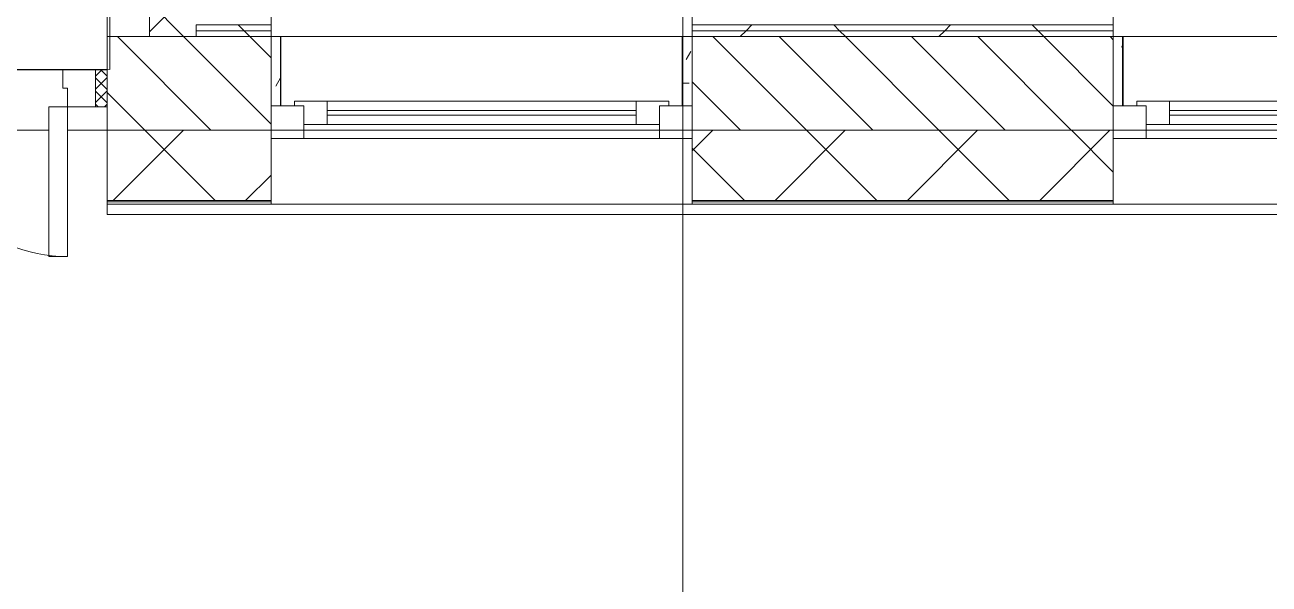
# Model space of a CAD drawing. Header units: millimetres. Extents: x -249154 to 415037, y -45458 to 354837.
# Drawn here: x 109369 to 112028, y -1206 to -11 of the extents above; entities that cross this region are included whole.
import ezdxf

# ---------------------------------------------------------------- set-up
doc = ezdxf.new("R2010")
doc.units = ezdxf.units.MM
for name, color, linetype, lineweight in [('A-AREA-BNDY', 7, 'Continuous', 5), ('A-DOOR-2', 7, 'Continuous', 5), ('A-DOOR-FRAM-2', 7, 'Continuous', 5), ('A-GLAZ', 7, 'Continuous', 9), ('A-GLAZ-1', 7, 'Continuous', 5), ('A-WALL', 7, 'Continuous', 5), ('I-WALL', 7, 'Continuous', 5), ('Оси', 7, 'Continuous', 9)]:
    doc.layers.add(name, color=color, linetype=linetype, lineweight=lineweight)
for name, color, linetype, lineweight, true_color in [('A-DOOR-1', 7, 'Continuous', 5, 0xc0c0c0), ('A-DOOR-FRAM-1', 7, 'Continuous', 5, 0xc0c0c0), ('A-WALL-1', 9, 'Continuous', 5, 0x808080), ('A-WALL-FNSH-1', 9, 'Continuous', 5, 0x808080)]:
    doc.layers.add(name, color=color, linetype=linetype, lineweight=lineweight, true_color=true_color)
pattern_1 = [(45, (64.7, -136.06), (-141.42136, 141.42136), []), (135, (64.7, -136.06), (-141.42136, -141.42136), [])]
pattern_2 = [(45, (64.7, -136.06), (-212.132, 212.132), []), (135, (64.7, -136.06), (-212.132, -212.132), [])]
pattern_3 = [(0, (64.7, -136.06), (243.84, 60.96), [20.117, -162.763, 20.117, -162.763, -975.36]), (0, (64.7, -136.06), (243.84, 60.96), [-365.76, 20.117, -345.643, 20.117, -162.763, -426.72]), (0, (64.7, -136.06), (243.84, 60.96), [-914.4, 20.117, -101.803, 20.117, -284.683]), (120, (156.14, -105.58), (-174.71291, 180.691634), [20.117, -162.763, 20.117, -162.763, -975.36]), (120, (156.14, -105.58), (-174.71291, 180.691634), [-365.76, 20.117, -345.643, 20.117, -162.763, -426.72]), (120, (156.14, -105.58), (-174.71291, 180.691634), [-914.4, 20.117, -101.803, 20.117, -284.683]), (240, (186.62, 16.34), (-69.12709, -241.651634), [20.117, -162.763, 20.117, -162.763, -975.36]), (240, (186.62, 16.34), (-69.12709, -241.651634), [-365.76, 20.117, -345.643, 20.117, -162.763, -426.72]), (240, (186.62, 16.34), (-69.12709, -241.651634), [-914.4, 20.117, -101.803, 20.117, -284.683])]

# ---------------------------------------------------------------- blocks, each defined once
blk = doc.blocks.new('110_Дверь_СКБ_2Ст_Наружная - ДН-5_л__ Двухстворчатая 1350 х3800 _h_ в свету с верхним остеклением-21877029-Объем проектирования 1 этажа')
at = {"layer": 'A-DOOR-2'}
h = blk.add_hatch(dxfattribs=at)
h.set_pattern_fill('FP_100', color=256, style=0, pattern_type=2)
h.set_pattern_definition([(135, (1626.41, 164.685), (-14.14214, -14.14214), []), (225, (1626.41, 164.685), (14.14214, -14.14214), [])])
h.paths.add_polyline_path([(719.5, 50), (719.5, -30), (744.5, -30), (744.5, 50)])
at = {"layer": 'A-DOOR-FRAM-2'}
h = blk.add_hatch(dxfattribs=at)
h.set_pattern_fill('FP_101', color=256, style=0, pattern_type=2)
h.set_pattern_definition([(45, (-496.384, 164.685), (-14.1421, 14.1421), []), (135, (-496.384, 164.685), (-14.1421, -14.1421), [])])
h.paths.add_polyline_path([(-680.5, 50), (-705.5, 50), (-705.5, -30), (-680.5, -30), (-680.5, 10)])
at = {"layer": 'A-DOOR-1'}
for p, q in [((659.5, 1010), (619.5, 1010)), ((619.5, 1010), (619.5, 50)), ((659.5, 50), (659.5, 1010)), ((-620.5, 370), (-620.5, 50)), ((-580.5, 370), (-620.5, 370)), ((-580.5, 50), (-580.5, 370)), ((-620.5, 50), (-580.5, 50)), ((619.5, 50), (659.5, 50))]:
    blk.add_line(p, q, dxfattribs=at)
for centre, radius, start, end in [((659.5, 50), 960, 90, 180), ((-620.5, 50), 320, 0, 90)]:
    blk.add_arc(centre, radius, start, end, dxfattribs=at)
at = {"layer": 'A-DOOR-FRAM-1'}
for p, q in [((-680.5, 50), (-705.5, 50)), ((-705.5, 50), (-705.5, -30)), ((-620.5, 50), (-680.5, 50)), ((-680.5, 50), (-680.5, -30)), ((-680.5, -30), (-680.5, 50)), ((-620.5, 10), (-620.5, 50)), ((659.5, 50), (659.5, 10)), ((719.5, 50), (659.5, 50)), ((719.5, -30), (719.5, 50)), ((744.5, 50), (719.5, 50)), ((719.5, 50), (719.5, -30)), ((744.5, -30), (744.5, 50)), ((-610.5, 10), (-620.5, 10)), ((-610.5, -30), (-610.5, 10)), ((659.5, 10), (649.5, 10)), ((649.5, 10), (649.5, -30)), ((-705.5, -30), (-680.5, -30)), ((-680.5, -30), (-610.5, -30)), ((649.5, -30), (719.5, -30)), ((719.5, -30), (744.5, -30))]:
    blk.add_line(p, q, dxfattribs=at)
blk = doc.blocks.new('120_Окно_СКБ_1Ст - 120_Окно_СКБ_1Ст 900х2500_h_ с форточкой-V149-Объем проектирования 1 этажа')
at = {"layer": 'A-GLAZ'}
for p, q in [((-450, -127), (-450, -57)), ((-450, -57), (-380, -57)), ((-380, -57), (-380, -127)), ((380, -127), (380, -57)), ((380, -57), (450, -57)), ((450, -57), (450, -127)), ((380, -87), (-380, -87)), ((-380, -87), (-380, -127)), ((-330, -137), (-330, -87)), ((330, -137), (330, -87)), ((380, -127), (380, -87)), ((-380, -127), (-450, -127)), ((-380, -127), (-400, -127)), ((-400, -127), (-400, -137)), ((450, -127), (380, -127)), ((400, -127), (380, -127)), ((400, -137), (400, -127)), ((-400, -137), (400, -137)), ((400, -137), (-400, -137))]:
    blk.add_line(p, q, dxfattribs=at)
at = {"layer": 'A-GLAZ-1'}
for p, q in [((450, -57), (-450, -57)), ((-430, -127), (-400, -127)), ((-330, -107), (330, -107)), ((330, -117), (-330, -117)), ((400, -127), (430, -127))]:
    blk.add_line(p, q, dxfattribs=at)
blk = doc.blocks.new('120_Окно_СКБ_1Ст - 120_Окно_СКБ_1Ст 900х2500_h_ с форточкой-V71-Объем проектирования 1 этажа')
at = {"layer": 'A-GLAZ'}
for p, q in [((-450, -127), (-450, -57)), ((-450, -57), (-380, -57)), ((-380, -57), (-380, -127)), ((380, -127), (380, -57)), ((380, -57), (450, -57)), ((450, -57), (450, -127)), ((380, -87), (-380, -87)), ((-380, -87), (-380, -127)), ((-330, -137), (-330, -87)), ((330, -137), (330, -87)), ((380, -127), (380, -87)), ((-380, -127), (-450, -127)), ((-380, -127), (-400, -127)), ((-400, -127), (-400, -137)), ((450, -127), (380, -127)), ((400, -127), (380, -127)), ((400, -137), (400, -127)), ((-400, -137), (400, -137)), ((400, -137), (-400, -137))]:
    blk.add_line(p, q, dxfattribs=at)
at = {"layer": 'A-GLAZ-1'}
for p, q in [((450, -57), (-450, -57)), ((-430, -127), (-400, -127)), ((-330, -107), (330, -107)), ((330, -117), (-330, -117)), ((400, -127), (430, -127))]:
    blk.add_line(p, q, dxfattribs=at)

msp = doc.modelspace()

# ---------------------------------------------------------------- hatches: boundary and pattern name
at = {"layer": 'A-WALL'}
h = msp.add_hatch(dxfattribs=at)
h.set_pattern_fill('FP_2', color=256, style=0, pattern_type=2)
h.set_pattern_definition([(135, (64.7, -136.06), (-70.71068, -70.71068), [])])
h.paths.add_polyline_path([(110794.7, -236.1), (111694.7, -236.1), (111694.7, -36.1), (110794.7, -36.1), (110794.7, -191.1)])
h.paths.add_polyline_path([(119394.7, -236.1), (119394.7, -36.1), (118894.7, -36.1), (118894.7, -236.1)])
h.paths.add_polyline_path([(117094.7, -236.1), (117094.7, -36.1), (116044.7, -36.1), (116044.7, -236.1)])
h.paths.add_polyline_path([(113494.7, -236.1), (113744.7, -236.1), (113744.7, -36.1), (113494.7, -36.1), (113494.7, -143.3)])
h.paths.add_polyline_path([(91994.7, -236.1), (92794.7, -236.1), (92794.7, -36.1), (91994.7, -36.1), (91994.7, -204.5)])
h.paths.add_polyline_path([(94594.7, -236.1), (94844.7, -236.1), (94844.7, -36.1), (94594.7, -36.1), (94594.7, -143.3)])
h.paths.add_polyline_path([(97169.7, -236.1), (98169.7, -236.1), (98169.7, -36.1), (97169.7, -36.1), (97169.7, -143.3)])
h.paths.add_polyline_path([(123794.7, -236.1), (123794.7, -36.1), (123594.7, -36.1), (123594.7, -236.1)])
h.paths.add_polyline_path([(109719.7, -236.1), (109894.7, -236.1), (109894.7, -36.1), (109544.7, -36.1), (109544.7, -236.1), (109634.7, -236.1)])
h.paths.add_polyline_path([(121194.7, -236.1), (121294.7, -236.1), (121294.7, -36.1), (121194.7, -36.1), (121194.7, -147)])
h.paths.add_polyline_path([(100894.7, -236.1), (101794.7, -236.1), (101794.7, -36.1), (100894.7, -36.1), (100894.7, -143.3)])
h.paths.add_polyline_path([(102694.7, -236.1), (102944.7, -236.1), (102944.7, -36.1), (102694.7, -36.1), (102694.7, -143.3)])
h.paths.add_polyline_path([(105244.7, -236.1), (106294.7, -236.1), (106294.7, -36.1), (105244.7, -36.1), (105244.7, -163.9)])
h = msp.add_hatch(dxfattribs=at)
h.set_pattern_fill('FP_24', color=256, style=0, pattern_type=2)
h.set_pattern_definition(pattern_1)
h.paths.add_polyline_path([(89274.7, -386.1), (91094.7, -386.1), (91094.7, -236.1), (89274.7, -236.1)])
h.paths.add_polyline_path([(123594.7, -386.1), (125144.7, -386.1), (125144.7, -236.1), (123594.7, -236.1), (123594.7, -254.1)])
h.paths.add_polyline_path([(121194.7, -386.1), (121294.7, -386.1), (121294.7, -236.1), (120294.7, -236.1), (120294.7, -386.1)])
h.paths.add_polyline_path([(116044.7, -386.1), (117094.7, -386.1), (117094.7, -236.1), (116044.7, -236.1)])
h.paths.add_polyline_path([(117994.7, -386.1), (119394.7, -386.1), (119394.7, -236.1), (117994.7, -236.1)])
h.paths.add_polyline_path([(113744.7, -386.1), (113744.7, -236.1), (112594.7, -236.1), (112594.7, -386.1), (113494.7, -386.1)])
h.paths.add_polyline_path([(109544.7, -386.1), (109894.7, -386.1), (109894.7, -236.1), (109544.7, -236.1)])
h.paths.add_polyline_path([(110794.7, -386.1), (111694.7, -386.1), (111694.7, -236.1), (110794.7, -236.1)])
h.paths.add_polyline_path([(107194.7, -386.1), (108094.7, -386.1), (108094.7, -236.1), (107194.7, -236.1)])
h.paths.add_polyline_path([(105244.7, -386.1), (106294.7, -386.1), (106294.7, -236.1), (105244.7, -236.1)])
h.paths.add_polyline_path([(100894.7, -386.1), (102944.7, -386.1), (102944.7, -236.1), (100894.7, -236.1), (100894.7, -346.6)])
h.paths.add_polyline_path([(99094.7, -386.1), (99994.7, -386.1), (99994.7, -236.1), (99094.7, -236.1), (99094.7, -329.3)])
h.paths.add_polyline_path([(97144.7, -386.1), (98194.7, -386.1), (98194.7, -236.1), (97144.7, -236.1), (97144.7, -310.5)])
h.paths.add_polyline_path([(94642.8, -386.1), (94844.7, -386.1), (94844.7, -236.1), (93694.7, -236.1), (93694.7, -386.1)])
h.paths.add_polyline_path([(92794.7, -386.1), (92794.7, -236.1), (91994.7, -236.1), (91994.7, -386.1), (92579.8, -386.1)])
at = {"layer": 'I-WALL'}
h = msp.add_hatch(dxfattribs=at)
h.set_pattern_fill('FP_24', color=256, style=0, pattern_type=2)
h.set_pattern_definition(pattern_1)
h.paths.add_polyline_path([(109634.7, -36.1), (109734.7, -36.1), (109734.7, 2263.9), (109634.7, 2263.9), (109634.7, 13.9)])
h = msp.add_hatch(dxfattribs=at)
h.set_pattern_fill('FP_192', color=256, style=0, pattern_type=2)
h.set_pattern_definition(pattern_2)
h.paths.add_polyline_path([(109734.7, -23.6), (109894.7, -23.6), (109894.7, -11.1), (109734.7, -11.1)])
h.paths.add_polyline_path([(111694.7, -23.6), (111694.7, -11.1), (110794.7, -11.1), (110794.7, -23.6), (111663.1, -23.6)])
h = msp.add_hatch(dxfattribs=at)
h.set_pattern_fill('FP_192', color=256, style=0, pattern_type=2)
h.set_pattern_definition(pattern_2)
h.paths.add_polyline_path([(109857.9, -36.1), (109894.7, -36.1), (109894.7, -23.6), (109734.7, -23.6), (109734.7, -36.1), (109814.7, -36.1)])
h.paths.add_polyline_path([(111694.7, -36.1), (111694.7, -23.6), (110794.7, -23.6), (110794.7, -36.1), (111663.1, -36.1)])
h = msp.add_hatch(dxfattribs=at)
h.set_pattern_fill('FP_191', color=256, style=0, pattern_type=2)
h.set_pattern_definition(pattern_3)
h.paths.add_polyline_path([(109914.7, -184.1), (109914.7, -36.1), (109894.7, -36.1), (109894.7, -184.1)])
h = msp.add_hatch(dxfattribs=at)
h.set_pattern_fill('FP_191', color=256, style=0, pattern_type=2)
h.set_pattern_definition(pattern_3)
h.paths.add_polyline_path([(110794.7, -184.1), (110794.7, -36.1), (110774.7, -36.3), (110774.7, -184.1)])
h = msp.add_hatch(dxfattribs=at)
h.set_pattern_fill('FP_191', color=256, style=0, pattern_type=2)
h.set_pattern_definition(pattern_3)
h.paths.add_polyline_path([(111694.7, -184.1), (111714.7, -184.1), (111714.7, -36.1), (111694.7, -36.1), (111694.7, -158.7)])

# ---------------------------------------------------------------- linework, layer by layer
msp.add_lwpolyline([(108094.7, -106.1), (109544.7, -106.1)])
at = {"layer": 'A-AREA-BNDY', "flags": 128}
msp.add_lwpolyline([(107452, -101.8), (109550, -106.7), (109555.3, 2141.3), (107457.3, 2146.2)], close=True, dxfattribs=at)
at = {"layer": 'A-WALL'}
for p, q in [((109634.7, 2263.9), (109634.7, -36.1)), ((109894.7, -11.1), (109734.7, -11.1)), ((109894.7, -23.6), (109734.7, -23.6)), ((110794.7, -11.1), (111694.7, -11.1)), ((110794.7, -23.6), (111694.7, -23.6)), ((109814.7, -36.1), (109894.7, -36.1)), ((111694.7, -36.1), (110794.7, -36.1)), ((109544.7, -236.1), (109894.7, -236.1)), ((109544.7, -236.1), (111694.7, -236.1)), ((110794.7, -236.1), (111694.7, -236.1)), ((109544.7, -386.1), (109894.7, -386.1)), ((109544.7, -389.1), (109894.7, -389.1)), ((109544.7, -416.1), (109544.7, -394.1)), ((110794.7, -394.1), (109894.7, -394.1)), ((110794.7, -386.1), (111694.7, -386.1)), ((110794.7, -389.1), (111694.7, -389.1)), ((112594.7, -394.1), (111694.7, -394.1)), ((125324.7, -416.1), (109544.7, -416.1))]:
    msp.add_line(p, q, dxfattribs=at)
at = {"layer": 'A-WALL-1'}
for p, q in [((109894.7, -386.1), (109894.7, 13.9)), ((110794.7, 13.9), (110794.7, -386.1)), ((111694.7, -386.1), (111694.7, 13.9)), ((109734.7, -36.1), (109734.7, -11.1)), ((109814.7, -36.1), (109544.7, -36.1)), ((109544.7, -36.1), (109544.7, -106.1)), ((109894.7, -36.1), (109894.7, -184.1)), ((109914.7, -36.1), (109894.7, -36.1)), ((109914.7, -184.1), (109914.7, -36.1)), ((110774.7, -36.1), (110774.7, -184.1)), ((110794.7, -36.1), (110774.7, -36.1)), ((110794.7, -184.1), (110794.7, -36.1)), ((111694.7, -36.1), (111694.7, -184.1)), ((111714.7, -36.1), (111694.7, -36.1)), ((111714.7, -184.1), (111714.7, -36.1)), ((109544.7, -186.1), (109544.7, -386.1)), ((109894.7, -184.1), (109914.7, -184.1)), ((110774.7, -184.1), (110794.7, -184.1)), ((111694.7, -184.1), (111714.7, -184.1)), ((113744.7, -236.1), (111694.7, -236.1))]:
    msp.add_line(p, q, dxfattribs=at)
at = {"layer": 'A-WALL-FNSH-1'}
for p, q in [((109915.7, -36.1), (109914.7, -36.1)), ((109915.7, -184.1), (109915.7, -36.1)), ((110773.7, -36.1), (110773.7, -184.1)), ((110774.7, -36.1), (110773.7, -36.1)), ((111715.7, -36.1), (111714.7, -36.1)), ((111715.7, -184.1), (111715.7, -36.1)), ((109914.7, -184.1), (109915.7, -184.1)), ((110773.7, -184.1), (110774.7, -184.1)), ((111714.7, -184.1), (111715.7, -184.1)), ((109544.7, -386.1), (109544.7, -394.1)), ((109544.7, -394.1), (109894.7, -394.1)), ((109894.7, -394.1), (109894.7, -386.1)), ((110794.7, -386.1), (110794.7, -394.1)), ((110794.7, -394.1), (111694.7, -394.1)), ((111694.7, -394.1), (111694.7, -386.1))]:
    msp.add_line(p, q, dxfattribs=at)
at = {"layer": 'I-WALL'}
for p, q in [((109544.7, 13.9), (109544.7, -36.1)), ((110774.7, -36.1), (109914.7, -36.1)), ((112574.7, -36.1), (111714.7, -36.1)), ((109419.7, -236.1), (108219.7, -236.1)), ((109544.7, -236.1), (109459.7, -236.1)), ((110794.7, -236.1), (109894.7, -236.1)), ((112594.7, -236.1), (111694.7, -236.1))]:
    msp.add_line(p, q, dxfattribs=at)
at = {"layer": 'Оси'}
msp.add_lwpolyline([(110774.7, -2042.3), (110774.7, 2957.7), (110774.7, 16892.2), (110774.7, 21892.2)], dxfattribs=at)

# ---------------------------------------------------------------- block references
at = {"layer": 'A-DOOR-1', "rotation": 180}
msp.add_blockref('110_Дверь_СКБ_2Ст_Наружная - ДН-5_л__ Двухстворчатая 1350 х3800 _h_ в свету с верхним остеклением-21877029-Объем проектирования 1 этажа', (108839.2, -136.1), dxfattribs=at)
at = {"layer": 'A-GLAZ', "color": 3, "rotation": 180}
for name, p in [('120_Окно_СКБ_1Ст - 120_Окно_СКБ_1Ст 900х2500_h_ с форточкой-V149-Объем проектирования 1 этажа', (110344.7, -311.1)), ('120_Окно_СКБ_1Ст - 120_Окно_СКБ_1Ст 900х2500_h_ с форточкой-V71-Объем проектирования 1 этажа', (112144.7, -311.1))]:
    msp.add_blockref(name, p, dxfattribs=at)

doc.saveas('drawing.dxf')
